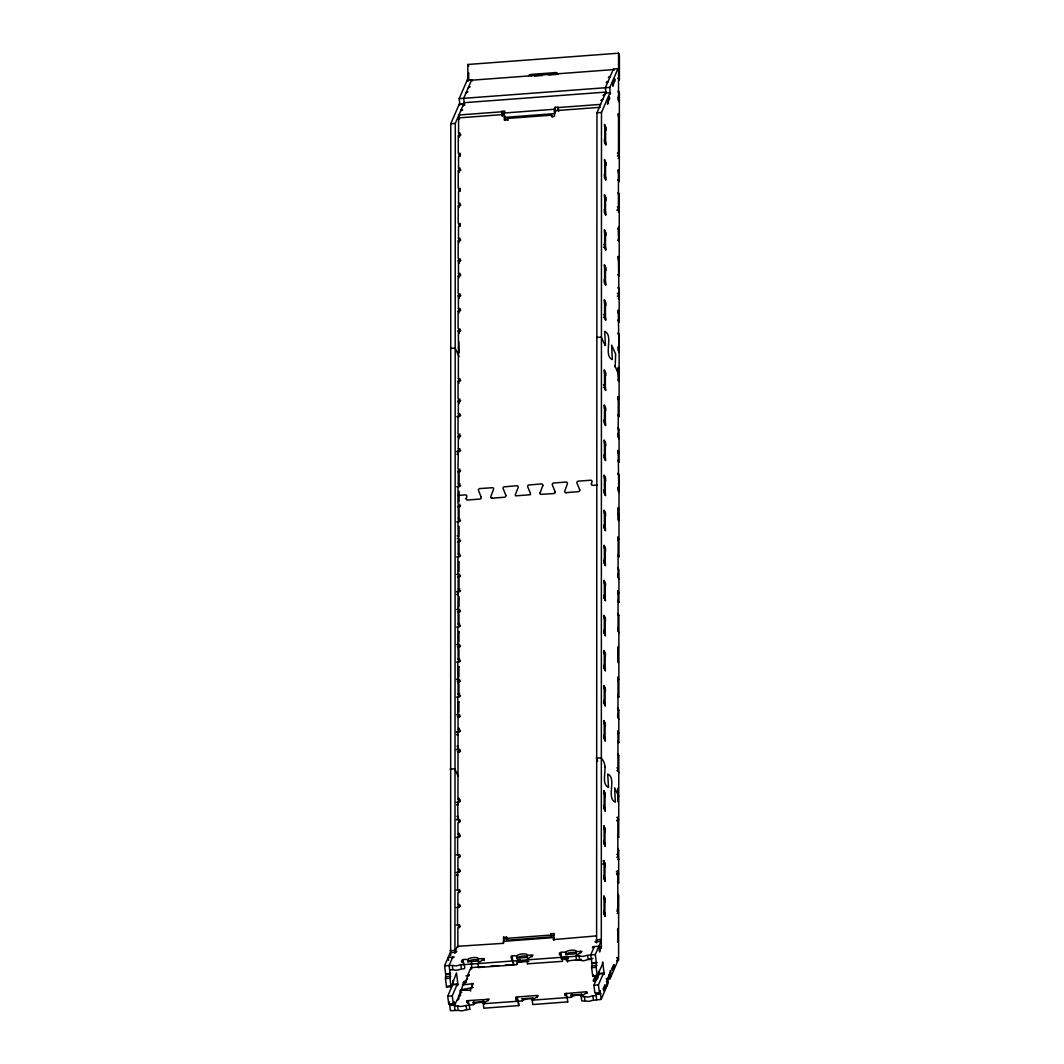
<?xml version="1.0" encoding="UTF-8"?>
<svg xmlns="http://www.w3.org/2000/svg" width="1064" height="1064" viewBox="0 0 1064 1064"><rect width="100%" height="100%" fill="white"/><g stroke="black" fill="none" stroke-linecap="round" stroke-linejoin="round"><path stroke-width="1.5" d="M450.644 955.539L450.764 123.73L459.302 103.993L463.824 103.647M454.94 953.49L455.286 123.397L464.463 102.184M457.6 906.794L457.587 924.337L458.996 927.382L458.996 924.576M459.023 889.504L459.023 892.31L457.613 889.265L457.626 871.735L457.986 872.493M457.666 836.676L457.64 854.206L459.049 857.251L459.063 854.445M459.089 819.386L459.089 822.193L457.68 816.341L456.922 816.394M457.68 816.341L457.959 816.939L457.693 801.604L458.398 803.134M458.398 752.115L459.143 752.062L457.746 746.21L456.988 746.263M457.746 746.21L458.025 746.822L458.039 734.891L457.759 731.487L457.001 731.54M457.786 696.415L457.773 713.957L459.183 717.003M458.451 681.984L459.209 681.931L457.799 678.885L457.813 661.356M457.853 626.297L457.839 643.826L459.236 646.872M459.276 611.8L457.866 608.768L458.158 594.643L457.879 591.225L457.121 591.291M457.906 556.166L457.892 573.696L459.302 576.741M459.342 541.682L457.932 535.83L457.174 535.884M457.946 521.107L458.212 536.442L457.932 535.83M457.972 486.035L457.959 503.565L459.369 506.61M459.395 471.552L457.986 468.506L458.278 454.394L457.999 450.976L457.254 451.03M458.039 415.918L458.025 433.447L459.435 436.493M457.839 947.386L457.866 927.741L459.369 927.635L459.369 924.829L456.363 925.055M457.879 904.6L459.395 904.493L460.233 906.315L458.73 906.435L457.879 904.6L457.892 892.683L459.395 892.576L459.409 889.77L456.389 889.996M457.919 869.541L459.422 869.434L460.273 871.256L458.757 871.363L457.919 869.541L457.919 857.624L459.435 857.504L459.435 854.698L456.416 854.924M457.946 834.482L459.449 834.362L460.3 836.198L458.797 836.304L457.946 834.482L457.959 822.552L459.462 822.445L459.462 819.639L456.456 819.865M457.972 799.41L459.488 799.303L460.326 801.126L458.823 801.245L457.972 799.41L458.012 752.434L459.528 752.315L459.528 749.508L456.509 749.734M460.393 731.008L458.89 731.114L458.039 729.292L458.052 717.362L459.555 717.256L459.555 714.449L456.549 714.676M460.419 695.936L458.917 696.056L458.065 694.22L458.079 682.303L459.595 682.184L459.595 679.391L456.576 679.603M460.459 660.877L458.943 660.983L458.105 659.161L458.118 647.245L459.621 647.125L459.621 644.318L456.602 644.545M460.486 625.805L458.983 625.925L458.132 624.103L458.145 612.172L459.648 612.066L459.648 609.26L456.642 609.486M460.513 590.746L459.01 590.866L458.158 589.03L458.172 577.114L459.688 576.994L459.688 574.188L456.669 574.414M460.552 555.687L459.036 555.794L458.198 553.972L458.212 542.055L459.714 541.935L459.714 539.129M460.579 520.615L459.076 520.735L458.225 518.913L458.238 506.983L459.741 506.876L459.741 504.07M460.606 485.556L459.103 485.676L458.252 483.841L458.265 471.924L459.781 471.804L459.781 468.998M460.646 450.498L459.129 450.604L458.291 448.782L458.305 436.852L459.808 436.745L459.808 433.939M460.672 415.426L459.169 415.545L458.318 413.71L458.331 401.793L459.834 401.687L459.834 398.88M460.699 380.367L459.196 380.486L458.358 378.651L458.398 331.662L459.901 331.556L459.901 328.749M460.765 310.236L459.262 310.356L458.411 308.52L458.424 296.603L459.927 296.497L459.941 293.691M460.792 275.177L459.289 275.283L458.451 273.461L458.451 261.545L459.967 261.425L459.967 258.618M460.832 240.118L459.316 240.225L458.478 238.403L458.491 226.472L459.994 226.366L459.994 223.56M460.858 205.046L459.355 205.166L458.504 203.33L458.518 191.414L460.02 191.307L460.034 188.501M460.898 169.987L459.382 170.094L458.544 168.272L458.544 156.355L460.06 156.235L460.06 153.429M460.925 134.929L459.422 135.035L458.571 133.213L458.584 117.905L504.296 114.473L504.296 120.086L507.302 119.86L507.315 118.463L551.524 115.151L552.362 116.987M458.797 836.304L458.797 833.325M458.823 801.245L458.823 798M458.89 731.114L458.89 728.135M458.903 712.095L458.917 701.655L459.196 702.267M458.917 696.056L458.93 684.125L458.079 682.303M458.93 677.023L458.943 666.596L459.222 667.208M458.943 660.983L458.956 649.067L458.118 647.245M458.97 641.964L458.97 631.537L459.249 632.149M458.983 625.925L458.983 614.008L458.145 612.172M458.996 606.906L459.143 596.771M459.01 590.866L459.023 578.936L458.172 577.114M459.023 571.834L459.036 561.406M459.036 555.794L459.049 543.877L458.212 542.055M459.063 536.775L459.063 526.348M459.076 520.735L459.076 508.818L458.238 506.983M459.089 501.716L459.103 491.275M459.103 485.676L459.116 473.746L458.265 471.924M459.143 752.062L459.156 750.652M459.209 681.931L459.209 679.83M459.462 400.729L459.462 401.421L458.052 398.375L458.065 380.846L459.129 383.133M459.528 329.893L459.528 331.303L458.118 328.257L458.132 310.728L459.183 313.002M459.582 260.467L459.582 261.172L458.172 258.126L458.198 240.597L459.129 242.632M459.621 223.307L459.621 226.113L458.212 223.068L458.225 205.538L459.169 207.56M459.648 188.235L459.648 191.041L458.238 187.995L458.252 170.466L459.196 172.501M459.688 153.176L459.675 155.982L458.265 152.937L458.291 135.407L459.222 137.429M459.395 904.493L459.382 907.299L456.376 907.526M459.422 869.434L459.422 872.227L456.403 872.453M459.449 834.362L459.449 837.169L456.429 837.395M459.488 799.303L459.475 802.11L456.469 802.336M459.861 381.351L459.861 378.545L458.358 378.651M459.914 311.22L459.927 308.414L458.411 308.52M459.954 276.161L459.954 273.355L458.451 273.461M459.981 241.089L459.981 238.283L458.478 238.403M460.007 206.03L460.02 203.224L458.504 203.33M460.047 170.958L460.047 168.165L458.544 168.272M460.074 135.899L460.074 133.093L458.571 133.213M467.841 80.412L467.854 64.478L618.556 53.2L619.408 55.022L619.381 79.92A1.529 1.383 -24.8 0 1 618.955 79.893L618.317 78.523M468.679 80.638L468.692 72.671M471.565 969.184L471.578 962.641M503.565 943.475L503.565 937.185L506.717 937.264M504.416 941.108L503.565 937.185M505.147 120.511L505.147 116.309M553.945 933.726L550.793 933.647L551.631 936.879L507.422 940.19L506.584 936.958M507.422 940.19L507.422 938.781L504.416 939.007M517.277 964.37L517.29 960.167L520.296 959.941L520.296 961.337L526.853 960.845M551.631 936.879L550.793 933.647M551.524 115.151L551.511 116.561L554.53 116.335L554.53 110.723L600.256 107.304M553.799 940.416L553.799 933.421M567.524 962.016L567.524 956.403L564.505 956.629L564.505 958.026L561.233 958.278M565.356 959.861L564.505 956.629M596.611 942.89L596.957 112.797L606.134 91.584M601.12 946.681L601.306 948.13L601.479 112.465L610.018 92.714L605.496 93.06M602.969 864.301L604.099 864.221L603.82 860.803L603.062 860.856M605.376 387.083L605.655 390.488L604.246 384.636L603.488 384.703M605.429 316.952L605.709 320.37L604.299 314.518L603.554 314.572M605.496 246.821L605.775 250.24L604.365 244.388L603.607 244.441M604.059 914.003L604.073 896.473M604.086 878.944L604.099 861.414M604.113 843.885L604.126 826.342M604.153 808.813L604.166 791.284M604.206 738.695L604.219 721.153M604.246 703.623L604.259 686.094M604.272 668.564L604.286 651.035M604.299 633.506L604.312 615.963M604.339 598.433L604.352 580.904M604.365 563.375L604.379 545.845M604.392 528.316L604.418 510.773M604.432 493.244L604.445 475.714M604.458 458.185L604.472 440.656M604.485 423.113L604.512 405.584M604.525 388.054L604.538 370.525M604.578 317.923L604.605 300.394M604.618 282.864L604.631 265.335M604.645 247.806L604.658 230.276M604.684 212.733L604.698 195.204M604.711 177.675L604.724 160.145M604.738 142.616L604.751 125.087M604.897 915.838L604.911 898.309M604.924 880.766L604.951 863.236M604.964 845.707L604.977 828.178M604.99 810.648L605.004 793.119M605.057 740.517L605.07 722.988M605.084 705.459L605.097 687.916M605.123 670.387L605.137 652.857M605.15 635.328L605.163 617.798M605.177 600.269L605.19 582.726M605.216 565.197L605.23 547.667M605.243 530.138L605.256 512.609M605.27 495.079L605.283 477.537M605.31 460.007L605.323 442.478M605.336 424.948L605.35 407.419M605.363 389.889L605.376 372.347M605.429 319.759L605.443 302.229M605.456 284.687L605.483 267.157M605.496 249.628L605.509 232.098M605.522 214.569L605.536 197.04M605.549 179.497L605.576 161.967M605.589 144.438L605.602 126.909M606.374 978.574L610.084 978.694L617.732 961.031L617.479 957.653L616.721 957.706M617.133 913.444L618.636 913.338C617.652 912.952 616.907 907.02 617.798 908.696M616.694 874.661L617.825 874.568L617.546 871.163L616.801 871.216M617.785 859.632L618.689 859.566L617.559 854.326L616.814 854.379M616.748 820.889L617.878 820.809L617.599 817.391L616.841 817.445M618.769 773.076L617.639 767.836L616.894 767.889M618.317 320.902L618.743 321.807A1.529 1.383 -24.8 0 0 619.168 321.833L619.195 298.558L618.064 293.318L617.306 293.371M618.357 212.135L619.261 212.069L618.144 206.828L617.386 206.882M618.184 158.39L619.314 158.297L618.184 153.056L617.439 153.11M617.772 940.722L617.918 928.353L618.197 941.64C618.131 943.861 617.253 938.953 618.197 941.64L617.293 941.707M617.798 911.502L617.825 871.762L616.322 871.881M617.838 857.744L617.878 818.003M617.891 800.474L618.038 788.091L618.317 801.391C618.197 803.546 617.426 798.638 618.317 801.391M617.918 771.254L617.958 731.513M617.971 717.482L617.998 677.755M618.024 660.212C618.822 624.156 617.532 671.943 618.437 661.13M618.051 630.992L618.078 591.265M618.091 577.233L618.131 537.493M618.144 519.964L618.29 507.581L618.57 520.881M618.224 436.985L618.251 397.244M618.264 379.715L618.41 367.333L618.689 380.619C618.623 382.721 617.852 378.452 618.556 380.314M618.33 310.755L618.929 351.865M619.022 298.186L618.384 256.983L619.221 258.818L618.091 256.384L618.37 259.789M618.45 170.493L618.423 210.233L616.921 210.353M618.463 156.475L618.503 114.393M618.517 100.375L618.556 53.2M618.822 228.68L618.41 227.776L618.689 241.062L618.543 227.084L618.822 228.68L617.692 228.773M618.184 461.151L618.61 462.069A1.529 1.383 -24.8 0 0 619.048 462.095L619.075 429.55L618.224 427.728A1.529 1.383 -24.8 0 0 617.798 427.808L618.503 429.337M618.224 180.188L618.862 181.558A1.529 1.383 -24.8 0 0 619.288 181.585L619.368 92.94L618.53 91.118A1.529 1.383 -24.8 0 0 618.091 91.211L618.729 92.581M617.812 894.039L618.663 895.875L618.596 960.087L617.479 957.653M617.532 881.298L618.237 882.827A1.529 1.383 -24.8 0 0 618.663 882.854L618.703 850.309L617.852 848.487M617.572 835.745L618.277 837.262A1.529 1.383 -24.8 0 0 618.703 837.288L618.783 755.613L617.931 753.791M618.224 742.273L618.357 742.566A1.529 1.383 -24.8 0 0 618.796 742.592L618.822 710.06L617.971 708.225M618.118 696.401L618.397 697.013A1.529 1.383 -24.8 0 0 618.836 697.04L618.902 615.364L618.064 613.542A1.529 1.383 -24.8 0 0 617.625 613.622L618.33 615.152M618.211 601.705L618.49 602.317A1.529 1.383 -24.8 0 0 618.916 602.344L618.942 569.799L618.104 567.977A1.529 1.383 -24.8 0 0 617.665 568.07L618.37 569.586M618.104 555.847L618.53 556.751A1.529 1.383 -24.8 0 0 618.955 556.778L619.035 475.116L618.184 473.281A1.529 1.383 -24.8 0 0 617.758 473.374L618.463 474.903M618.237 415.585L618.649 416.503A1.529 1.383 -24.8 0 0 619.088 416.529L619.155 334.854L618.317 333.032A1.529 1.383 -24.8 0 0 617.878 333.125L618.583 334.641M618.623 289.089L617.918 287.559A1.529 1.383 -24.8 0 1 618.357 287.466L619.195 289.302L619.195 298.558L618.29 298.625M618.078 274.725L618.783 276.254A1.529 1.383 -24.8 0 0 619.208 276.281L619.288 194.606L618.437 192.77A1.529 1.383 -24.8 0 0 618.011 192.863L618.636 194.233M458.784 341.531L459.143 352.902M615.178 367.173L615.644 354.073L611.68 345.188L612.305 359.579C602.902 355.482 614.101 335.493 604.684 331.396L605.483 345.334M617.905 794.622L614.646 787.826L615.325 802.19C605.882 797.84 617.16 778.303 607.704 774.007L608.515 787.466C599.059 782.479 610.377 766.027 600.894 757.887L596.372 758.22L597.689 761.066M469.823 1009.217L464.542 1010.202A3.072 0.918 -7.4 0 1 461.51 1010.8A3.072 0.918 -7.4 0 1 459.395 1010.348L450.404 1010.694L449.726 1005.387L454.448 1004.562L454.075 1001.663L453.237 1003.605L448.715 1003.937L447.718 996.183L452.825 984.36L457.347 984.027L457.533 985.477L457.959 984.506L456.456 972.908L451.734 985.69L448.729 985.916M513.526 964.888C514.524 959.489 505.467 954.608 516.639 955.977A5.36 1.623 -7.4 0 1 522.65 953.889A5.36 1.623 -7.4 0 1 527.185 955.193L533.011 955.139L526.986 959.529M567.178 997.513L564.784 993.656L586.184 991.768L587.355 993.244M567.737 1001.889L532.758 1004.536L532.199 1000.187L538.251 995.824L537.506 995.439L516.798 996.981L515.721 997.42L515.974 1000.054M484.253 960.513L483.761 958.571L478.228 958.85A5.36 1.623 -7.4 0 0 473.693 957.547A5.36 1.623 -7.4 0 0 467.681 959.635C456.257 958.345 466.032 962.986 464.556 968.652L459.821 969.317A3.072 0.918 -7.4 0 1 456.695 970.182A3.072 0.918 -7.4 0 1 454.142 969.743L449.673 969.769M609.659 99.191C608.994 89.509 605.389 116.481 609.379 97.05M614.979 81.236C614.314 71.554 610.709 98.526 614.699 79.095M481.327 497.407L478.468 490.424A1.529 1.383 -24.8 0 1 479.571 488.576L492.778 487.698A1.529 1.383 -24.8 0 1 493.536 489.294L490.717 496.782A1.529 1.383 -24.8 0 0 492.22 498.165L492.326 498.391M555.182 491.874L552.322 484.905A1.529 1.383 -24.8 0 1 553.759 482.99L565.942 482.072A1.529 1.383 -24.8 0 1 566.926 482.338L567.325 482.817A1.529 1.383 -24.8 0 1 567.391 483.774L564.585 491.581A1.529 1.383 -24.8 0 0 566.061 492.632L566.168 492.858M591.478 483.801L592.063 481.606A1.529 1.383 -24.8 0 0 590.56 480.236L578.377 481.141A1.529 1.383 -24.8 0 0 577.406 481.553L576.994 482.085A1.529 1.383 -24.8 0 0 576.941 483.056L579.8 490.038M458.93 998.285L458.73 996.05L457.214 1000.586M603.434 988.416C603.408 996.901 607.358 977.39 603.434 988.416L603.727 990.597M612.239 968.067C612.146 976.486 616.242 957.281 612.239 968.067L612.532 970.248M466.91 1002.807L466.697 1001.171L468.133 1000.599L489.174 999.229L483.362 1003.711L483.801 1008.207L518.767 1005.586L518.341 1002.195M466.258 498.537L466.79 496.662A1.529 1.383 -24.8 0 0 465.38 494.88L458.092 495.425M542.879 485.836L542.773 485.61A1.529 1.383 -24.8 0 0 541.337 483.921L528.476 485.024A1.529 1.383 -24.8 0 0 527.704 486.74L530.457 493.497A1.529 1.383 -24.8 0 1 530.218 494.747L515.628 495.837A1.529 1.383 -24.8 0 1 515.388 494.627L518.155 487.458A1.529 1.383 -24.8 0 0 518.101 486.501L517.689 486.009A1.529 1.383 -24.8 0 0 516.718 485.756L503.857 486.873A1.529 1.383 -24.8 0 0 503.033 488.27L505.945 495.558M540.113 493.004L542.773 485.61M463.678 104.192L459.914 104.472L459.169 98.673L467.256 79.986L471.778 79.654L472.363 80.917M471.778 79.654L463.691 98.327L464.436 104.126M502.181 116.149L501.836 111.308L504.855 111.082L504.004 113.023L504.575 117.373L554.809 113.622L554.238 109.273L555.089 107.331L558.095 107.105L558.268 110.483M618.543 69.985L617.958 68.721L613.436 69.054L605.35 87.74L606.108 93.539M610.018 92.714L610.204 94.164L609.872 87.394L617.958 68.721M445.683 974.212L450.418 973.387L445.683 974.212L444.592 965.753L450.272 952.639L456.296 952.187L456.722 951.216L455.206 951.322L457.387 946.308L502.886 943.369L503.777 941.334L554.012 937.57L553.12 939.618L595.774 935.961M452.692 957.161L449.114 965.42L450.205 973.879M451.734 985.69L451.043 986.687L446.521 987.033L445.43 978.574L445.896 973.733M451.043 986.687L449.952 978.228L450.418 973.387M446.521 987.033L447.213 986.035M448.715 1003.937L449.553 1001.995M453.237 1003.605L452.24 995.851L457.347 984.027M454.927 1010.361L454.448 1004.562M458.757 999.242L456.828 1000.32L454.368 1006.012L458.823 1005.999A3.072 0.918 -7.4 0 0 460.938 1006.451A3.072 0.918 -7.4 0 0 463.971 1005.852L473.493 1004.589A5.36 1.623 -7.4 0 1 479.505 1002.488A5.36 1.623 -7.4 0 1 484.04 1003.791L483.761 1001.623A5.36 1.623 -7.4 0 0 483.109 1000.665M460.153 995.997L460.579 995.026L459.076 995.146L459.834 993.39L461.763 992.3M467.562 978.893L464.875 981.726L466.391 981.62L465.966 982.591L462.946 982.817M460.579 990.251L470.182 990.265L473.294 983.575L462.441 984.998M513.46 964.942L505.467 965.061M594.35 946.561L590.786 954.82L591.877 963.279L596.611 962.455L591.877 963.279M596.399 962.947L595.308 954.488L600.974 941.361L594.949 941.813L596.877 940.736M587.208 992.153L581.157 996.529L581.715 1000.878L586.49 1001.078A3.072 0.918 -7.4 0 0 589.19 1001.251A3.072 0.918 -7.4 0 0 591.863 1000.439L601.12 999.429L600.269 990.73L599.431 992.672L594.909 993.005L593.898 985.251L599.019 973.427L603.541 973.095L603.727 974.544L604.153 973.573L602.65 961.976L602.41 964.396L597.237 975.755L592.715 976.087L591.624 967.641L592.089 962.787M599.444 950.578L601.546 945.71M597.237 975.755L596.146 967.296L596.611 962.455M592.715 976.087L593.34 974.637M595.308 975.755L593.114 980.809L594.417 981.181M594.031 981.527L595.508 978.135L595.787 980.303A5.36 1.623 -7.4 0 0 593.792 980.569M595.787 980.303L597.569 978.321M599.245 971.006L599.205 974.877L599.019 973.427M599.431 992.672L598.42 984.918L603.541 973.095M596.598 999.761L596.119 993.962L600.641 993.63M606.44 981.487L610.643 971.764M601.12 999.429L608.143 983.203L607.571 978.853L607.557 982.178M528.875 961.417L517.53 962.268L516.479 964.716L478.68 967.469M575.943 955.858L581.968 951.482L576.143 951.535A5.36 1.623 -7.4 0 0 571.607 950.219A5.36 1.623 -7.4 0 0 565.596 952.32C554.45 951.11 563.428 955.472 562.47 961.337L527.624 963.798M591.345 959.169L586.61 959.834A3.072 0.918 -7.4 0 1 583.484 960.699A3.072 0.918 -7.4 0 1 580.917 960.26L576.582 960.14M613.649 964.835L613.928 967.003M604.844 985.184L605.123 987.352M470.474 990.079L470.687 991.063M515.654 997.513L518.221 1001.131L518.767 1005.586M527.026 959.489L527.505 963.944M483.362 1003.711L522.451 1000.918A5.36 1.623 -7.4 0 1 528.462 998.83A5.36 1.623 -7.4 0 1 532.998 1000.133L532.718 997.966A5.36 1.623 -7.4 0 0 532.758 997.633M575.983 955.831L576.462 960.287M484.053 958.89L478.002 963.226L478.547 967.602M566.061 492.632L578.59 491.661A1.529 1.383 -24.8 0 0 579.694 489.812M461.417 989.626L473.081 987.631M595.308 954.488L586.038 955.485A3.072 0.918 -7.4 0 1 582.926 956.35A3.072 0.918 -7.4 0 1 580.359 955.911L459.262 964.968A3.072 0.918 -7.4 0 1 456.137 965.833A3.072 0.918 -7.4 0 1 453.57 965.394L444.592 965.753M596.039 995.412L591.291 996.09A3.072 0.918 -7.4 0 1 588.631 996.901A3.072 0.918 -7.4 0 1 585.932 996.729L581.157 996.529M561.353 957.028L561.14 953.198M468.692 1004.948L468.479 1001.118M557.975 74.134A2.301 2.062 -24.8 0 0 555.754 72.578L530.63 74.453A2.301 2.062 -24.8 0 0 528.529 75.943M471.525 80.226L613.183 69.626M534.62 76.049L542.467 75.464M548.745 74.985L556.592 74.4M468.626 86.929L470.128 86.822L468.2 87.9M610.284 76.329L608.355 77.419L609.872 77.3M466.444 91.956L467.961 91.837L466.032 92.927M608.116 81.356L606.187 82.433L607.69 82.327M459.169 98.673L609.872 87.394M464.25 102.676L605.921 92.089M609.872 93.246L610.63 93.193M463.292 104.884L464.808 104.777L462.88 105.855M604.964 94.284L603.035 95.374L604.538 95.255M461.124 109.911L462.627 109.791L460.699 110.882M602.796 99.311L600.867 100.388L602.37 100.282M501.623 111.8L458.917 114.992L459.488 119.341M557.895 107.584L600.588 104.392M504.004 113.023L554.238 109.273M450.764 123.73L455.286 123.397M596.957 112.797L601.479 112.465M617.439 155.916L618.184 155.863M617.386 209.688L618.144 209.635M617.692 240.451L618.822 240.371L618.397 239.453L618.676 240.065M603.607 247.247L604.365 247.194M457.799 260.68L460.805 260.454M457.759 295.739L460.779 295.513M617.306 296.178L618.064 296.125M618.277 312.643L619.182 312.577L618.051 310.143L618.33 313.561M603.554 317.378L604.299 317.325M457.733 330.798L460.752 330.572M450.564 348.394L455.086 348.061L459.089 356.666M596.758 337.461L601.266 337.115L605.216 345.654M618.37 375.752L619.115 375.698L618.703 374.781M603.488 387.509L604.246 387.442M457.666 400.928L460.685 400.702M458.318 413.71L459.821 413.603L459.821 416.41L456.815 416.636M457.64 435.987L460.659 435.761M458.291 448.782L459.794 448.662L459.794 451.469L456.775 451.695M457.254 453.836L457.999 453.783M457.148 454.474L458.278 454.394M457.613 471.059L460.619 470.833M458.252 483.841L459.768 483.734L459.768 486.541L456.749 486.767M591.371 483.575A1.529 1.383 -24.8 0 0 592.781 485.357L597.157 485.024M466.152 498.298A1.529 1.383 -24.8 0 0 467.601 500L479.784 499.083A1.529 1.383 -24.8 0 0 481.234 497.181M492.22 498.165L504.403 497.247A1.529 1.383 -24.8 0 0 505.839 495.332M540.007 492.778A1.529 1.383 -24.8 0 0 540.765 494.374L553.626 493.563A1.529 1.383 -24.8 0 0 555.076 491.648M457.573 506.118L460.592 505.892M458.225 518.913L459.728 518.793L459.728 521.599L456.722 521.826M457.174 538.69L457.932 538.637M457.547 541.177L460.566 540.964M458.198 553.972L459.701 553.852L459.701 556.658L456.682 556.884M457.52 576.249L460.526 576.023M458.158 589.03L459.675 588.924L459.675 591.73L456.656 591.956M457.121 594.084L457.879 594.031M457.028 594.723L458.158 594.643M457.48 611.308L460.499 611.082M458.132 624.103L459.635 623.983L459.635 626.789L456.629 627.015M457.454 646.38L460.473 646.154M458.105 659.161L459.608 659.042L459.608 661.848L456.589 662.074M457.055 678.938L457.799 678.885M457.427 681.439L460.433 681.213M458.065 694.22L459.582 694.114L459.582 696.92L456.562 697.146M457.387 716.498L460.406 716.271M458.039 729.292L459.542 729.173L459.542 731.979L456.536 732.205M457.001 734.346L457.746 734.293M456.908 734.985L458.039 734.891M456.988 749.069L457.733 749.016M457.36 751.57L460.38 751.344L459.528 749.508M450.192 769.152L454.714 768.82L457.999 775.922M616.881 770.695L617.639 770.642M456.935 804.477L457.693 804.411M456.842 805.102L457.972 805.022M456.922 819.2L457.68 819.147M616.841 820.251L617.599 820.198M616.814 857.185L617.559 857.132M456.868 874.595L457.626 874.542M603.062 863.662L603.82 863.609M456.775 875.233L457.906 875.153M617.173 873.704L618.676 873.597L617.546 871.163M616.788 874.023L617.546 873.97M616.761 910.957L617.519 910.89M617.293 930.016L618.197 929.949L617.785 929.032M506.584 938.355L550.793 935.057M551.631 935.482L553.892 935.309M450.032 950.751L454.554 950.418M596.212 939.818L600.734 939.485M452.267 958.132L454.195 957.041L448.17 957.494L448.543 960.393M593.938 947.532L592.422 947.652L592.848 946.681L598.872 946.229L599.631 952.027L599.857 949.607M467.681 959.635L467.961 961.816L478.507 961.031L478.228 958.85M516.639 955.977L516.918 958.159L527.465 957.361L527.185 955.193M565.596 952.32L565.875 954.488L576.422 953.703L576.143 951.535M521.147 961.763L518.128 961.989L517.29 960.167M565.356 958.451L568.362 958.225M561.287 958.996L567.777 958.504L566.713 960.952L581.436 959.382M484.107 966.657L470.966 967.641L467.881 974.797L469.384 974.677L468.971 975.648L465.952 975.874M490.677 966.179L498.896 965.553M589.642 958.77L592.927 958.531M616.721 960.513L617.466 960.46M616.601 961.111L617.732 961.031M446.268 976.632L450.79 976.287M592.462 965.686L596.984 965.354M445.43 978.574L449.952 978.228M591.624 967.641L596.146 967.296M454.94 984.732L457.959 984.506M599.631 973.906L604.153 973.573M447.718 996.183L452.24 995.851M593.898 985.251L598.42 984.918M473.493 1004.589L473.214 1002.408L483.761 1001.623M522.451 1000.918L522.171 998.75L532.718 997.966M532.199 1000.187L571.408 997.261L571.129 995.093L581.676 994.295A5.36 1.623 -7.4 0 0 581.729 994.029M449.726 1005.387L454.248 1005.041M595.907 994.454L600.428 994.109M609.207 974.358L610.084 978.694M466.697 1001.171L469.264 1004.802L469.809 1009.244M618.277 368.024L618.703 368.942L618.423 368.33M618.889 452.466L618.211 451.003L618.809 492.113M618.157 508.273L618.583 509.191M619.381 79.92L618.543 78.098A1.529 1.383 -24.8 0 1 618.104 78.071M613.436 69.054L614.021 70.317M618.517 97.569L618.237 96.957L618.237 99.763L619.368 102.197M619.354 116.229L618.224 113.795L618.503 117.2M604.751 127.88L604.472 124.475L605.882 127.52L605.882 130.327L605.602 129.715M604.738 139.81L604.458 139.198L604.458 142.004L605.868 145.05L605.589 141.632M619.301 172.328L618.171 169.894L618.45 173.299M619.288 181.585L618.45 179.763A1.529 1.383 -24.8 0 1 618.011 179.736M604.724 162.952L604.445 159.534L605.855 162.579L605.855 165.386L605.562 164.774M604.711 174.868L604.432 174.257L604.432 177.063L605.842 180.109L605.562 176.704M555.754 72.578L556.179 73.496M604.684 198.01L604.405 194.592L605.815 197.638L605.815 200.444L605.536 199.846M604.684 209.927L604.405 209.329L604.392 212.135L605.802 215.181L605.522 211.763M604.658 233.069L604.379 229.664L605.788 232.71L605.788 235.516L605.509 234.905M530.843 74.906L531.481 76.289M619.208 276.281L618.37 274.445A1.529 1.383 -24.8 0 1 617.931 274.419M604.631 268.141L604.352 264.723L605.762 267.769L605.762 270.575L605.469 269.963M604.618 280.058L604.339 279.446L604.339 282.253L605.749 285.298L605.469 281.894M619.168 321.833L618.317 320.011A1.529 1.383 -24.8 0 1 617.891 319.985M604.591 303.2L604.312 299.782L605.722 302.828L605.722 305.634L605.443 305.036M618.304 347.689L618.011 347.077L618.011 349.883L619.142 352.317M507.315 118.463L508.153 120.285M618.277 373.863L614.912 365.71M467.854 64.478L468.692 66.3M619.102 399.067L617.971 396.633L618.251 400.051M604.538 373.331L604.259 369.913L605.669 372.959L605.655 375.765L605.376 375.153M467.256 79.986L467.841 81.25M619.088 416.529L618.237 414.707A1.529 1.383 -24.8 0 1 617.812 414.681M618.224 434.178L617.945 433.567L617.931 436.373L619.062 438.807M604.498 408.39L604.219 404.985L605.629 408.017L605.629 410.824L605.35 410.225M604.498 420.32L604.206 419.708L604.206 422.514L605.616 425.56L605.336 422.142M619.048 452.838L617.918 450.391L618.197 453.809M619.048 462.095L618.197 460.26A1.529 1.383 -24.8 0 1 617.772 460.233M604.472 443.462L604.192 440.044L605.602 443.089L605.602 445.896L605.323 445.284M604.458 455.379L604.179 454.767L604.179 457.573L605.589 460.619L605.31 457.201M618.171 487.937L617.891 487.325L617.891 490.132L619.022 492.566M604.445 478.521L604.166 475.103L605.576 478.148L605.562 480.955L605.283 480.343M604.432 484.479L605.283 486.301M618.144 514.125L618.57 515.029M604.432 490.438L604.153 489.826L604.153 492.632L605.549 495.678L605.27 492.273M618.969 539.328L617.852 536.881L618.131 540.299M604.405 513.58L604.126 510.175L605.536 513.22L605.536 516.013L605.256 515.415M604.405 525.51L604.113 524.898L604.113 527.704L605.522 530.75L605.243 527.332M618.955 556.778L618.118 554.956A1.529 1.383 -24.8 0 1 617.679 554.929M618.091 574.427L617.812 573.815L617.812 576.622L618.942 579.055M604.379 548.652L604.099 545.234L605.509 548.279L605.509 551.086L605.23 550.474M604.365 560.568L604.086 559.957L604.086 562.763L605.496 565.809L605.216 562.391M618.929 593.087L617.798 590.653L618.078 594.071M618.916 602.344L618.078 600.522A1.529 1.383 -24.8 0 1 617.639 600.495M458.451 261.545L459.302 263.367M604.352 583.71L604.073 580.292L605.483 583.338L605.469 586.144L605.19 585.533M459.103 277.691L458.158 275.656L458.145 293.185L459.555 296.231M604.339 595.627L604.059 595.029L604.046 597.822L605.456 600.867L605.177 597.463M618.051 628.199L617.772 627.587L617.758 630.393L618.889 632.827M458.424 296.603L459.276 298.425M604.312 618.769L604.033 615.364L605.443 618.41L605.443 621.203L605.163 620.605M618.024 648.535L618.45 649.439M604.312 630.699L604.019 630.087L604.019 632.894L605.429 635.939L605.15 632.521M458.398 331.662L459.236 333.498M618.849 679.577L617.719 677.143L617.998 680.561M604.286 653.841L604.006 650.423L605.416 653.469L605.416 656.275L605.137 655.663M617.985 695.204L618.836 697.04M604.272 665.758L603.993 665.146L603.993 667.953L605.403 670.998L605.123 667.58M617.546 708.318L618.251 709.848M617.971 714.689L617.692 714.077L617.692 716.883L618.809 719.317M604.259 688.9L603.98 685.482L605.389 688.528L605.376 691.334L605.097 690.722M604.246 700.817L603.966 700.218L603.953 703.011L605.363 706.057L605.084 702.652M618.796 733.335L617.679 730.901L617.958 734.32M617.945 740.77L618.796 742.592M458.331 401.793L459.183 403.628M604.219 723.959L603.94 720.554L605.35 723.6L605.35 726.406L605.07 725.794M617.506 753.884L618.211 755.4M604.206 735.889L603.926 735.277L603.926 738.084L605.336 741.129L605.057 737.711M458.305 436.852L459.143 438.687M617.905 788.783L618.33 789.701M618.317 795.539L618.743 796.457M457.999 450.976L458.358 451.734M617.599 817.391L618.729 819.825M604.166 794.09L603.887 790.672L605.283 793.717L605.283 796.524L605.004 795.912M617.865 835.466L618.703 837.288M604.153 806.007L603.873 805.408L603.86 808.214L605.27 811.247L604.99 807.842M617.705 849.178L618.131 850.096M604.126 829.149L603.847 825.744L605.256 828.789L605.256 831.596L604.977 830.984M604.113 841.079L603.833 840.467L603.833 843.273L605.243 846.319L604.964 842.901M617.825 881.019L618.663 882.854M603.82 860.803L605.23 863.848L605.23 866.655L604.937 866.043M617.665 894.744L618.091 895.662M604.086 876.138L603.807 875.526L603.807 878.332L605.216 881.378L604.937 877.96M604.073 899.279L603.793 895.861L605.19 898.907L605.19 901.713L604.911 901.102M457.879 591.225L458.238 591.996M604.059 911.196L603.78 910.598L603.767 913.404L605.177 916.45L604.897 913.032M457.759 731.487L458.105 732.245M459.462 819.639L460.313 821.461M459.435 854.698L460.286 856.533M459.409 889.77L460.247 891.592M459.369 924.829L460.22 926.651M604.844 766.413L605.044 767.25M467.721 976.287L466.045 980.449M612.917 83.192L613.197 85.359M607.597 101.147L607.877 103.314M558.281 108.555L558.667 111.454M555.089 107.331L555.647 111.68M501.836 111.308L502.394 115.657M611.202 976.114L610.457 970.315L610.231 972.735M609.246 975.449L609.672 978.707M606.866 980.516L606.666 979.066L606.999 985.836M597.569 973.906L598.061 977.71M595.92 975.036L596.412 978.853M587.74 956.15L588.166 959.409M592.861 995.651L593.273 998.923M580.665 951.189L580.878 952.825M585.985 992.326L586.131 993.417M579.082 955.698L579.494 958.957M584.469 997.38L584.894 1000.639M581.676 994.295L581.955 996.476A5.36 1.623 -7.4 0 0 577.419 995.173A5.36 1.623 -7.4 0 0 571.408 997.261M459.302 103.993L459.502 105.442M567.165 997.447L567.724 1001.929M566.327 993.257L566.819 997.061M559.358 953.251L559.558 954.887M564.678 994.388L564.811 995.478M531.774 955.392L531.987 957.028M537.027 995.997L537.24 997.62M512.954 960.513L513.367 963.771M512.117 956.323L512.609 960.127M517.37 996.915L517.862 1000.719M482.817 959.063L482.963 960.14M488.004 999.109L488.216 1000.745M471.977 983.296L472.469 987.099M463.159 959.981L463.651 963.784M464.649 984.147L464.263 981.247L460.672 991.449L460.486 989.999L460.06 990.97L460.446 993.869M461.51 961.125L461.656 962.215M460.818 964.543L461.244 967.801M466.218 1006.225L466.631 1009.483M452.439 966.272L452.852 969.53M457.547 1005.773L457.972 1009.031M452.878 980.489L453.437 984.838M467.961 961.816A5.36 1.623 -7.4 0 1 473.972 959.715A5.36 1.623 -7.4 0 1 478.507 961.031M516.918 958.159A5.36 1.623 -7.4 0 1 522.929 956.057A5.36 1.623 -7.4 0 1 527.465 957.361M565.875 954.488A5.36 1.623 -7.4 0 1 571.887 952.4A5.36 1.623 -7.4 0 1 576.422 953.703M618.224 895.968A1.529 1.383 -24.8 0 1 618.663 895.875M618.264 850.402A1.529 1.383 -24.8 0 1 618.703 850.309M618.357 755.706A1.529 1.383 -24.8 0 1 618.783 755.613M618.397 710.154A1.529 1.383 -24.8 0 1 618.822 710.06M618.477 615.457A1.529 1.383 -24.8 0 1 618.902 615.364M618.849 194.699A1.529 1.383 -24.8 0 1 619.288 194.606M618.942 93.034A1.529 1.383 -24.8 0 1 619.368 92.94M618.729 334.947A1.529 1.383 -24.8 0 1 619.155 334.854M618.769 289.381A1.529 1.383 -24.8 0 1 619.195 289.302M571.129 995.093A5.36 1.623 -7.4 0 1 572.113 994.228M522.171 998.75A5.36 1.623 -7.4 0 1 522.411 998.404M473.214 1002.408A5.36 1.623 -7.4 0 1 473.746 1001.836"/></g></svg>
